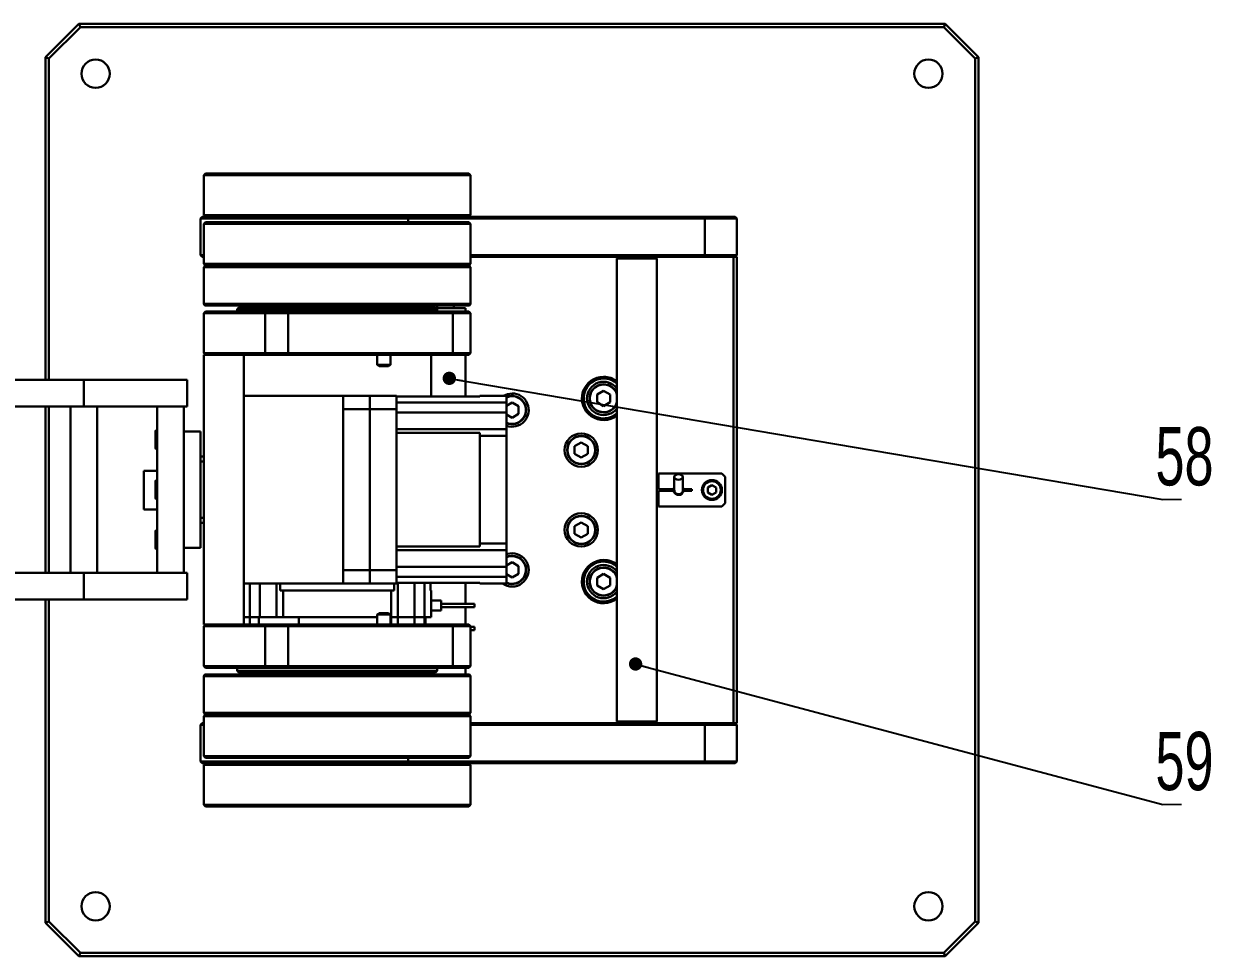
# Model space of a CAD drawing. Header units: millimetres. Extents: x 13 to 7248, y -1201 to 1478.
# Drawn here: x 313.3 to 669.7, y 439.3 to 719.3 of the extents above; entities that cross this region are included whole.
import ezdxf

# ---------------------------------------------------------------- set-up
doc = ezdxf.new("R2010")
doc.units = ezdxf.units.MM
doc.header["$LTSCALE"] = 5
doc.linetypes.add('SLD-实线', pattern=[0])
doc.layers.get('0').update_dxf_attribs({"lineweight": 30})
doc.layers.add('标注线', color=4, linetype='SLD-实线')
doc.styles.add('SLDTEXTSTYLE4', font='', dxfattribs={"width": 0.67})
doc.styles.get("Standard").update_dxf_attribs({"font": ''})
doc.styles.get('SLDTEXTSTYLE4').set_extended_font_data('汉仪长仿宋体')
doc.styles.get('Standard').set_extended_font_data('SimSun')
doc.dimstyles.new('SLDDIMSTYLE0', dxfattribs={"dimtxt": 0.18, "dimasz": 4, "dimexe": 0, "dimexo": 0.0625, "dimgap": 0, "dimtad": 0, "dimtih": 1, "dimtoh": 1, "dimdec": 0, "dimrnd": 1e-09, "dimzin": 0, "dimdsep": 46, "dimtxsty": 'Standard', "dimblk1": 'DOT', "dimblk2": 'DOT', "dimsah": 1, "dimcen": 0.09, "dimadec": 0, "dimazin": 0, "dimtfac": 4, "dimtdec": 0, "dimtofl": 0, "dimtmove": 0, "dimatfit": 3, "dimldrblk": 'DOT', "dimfxl": 0, "dimfrac": 2, "dimtolj": 1, "dimtzin": 0, "dimarcsym": 0})

# ---------------------------------------------------------------- blocks, each defined once
blk = doc.blocks.new('SW_NOTE_48')
at = {"color": 0, "linetype": 'SLD-实线', "lineweight": 15}
for p, q in [((0, 0), (5.66, 0)), ((5.66, 0), (0, 0)), ((0, 0), (5.66, 0)), ((5.66, 0), (0, 0)), ((0, 0), (5.66, 0)), ((5.66, 0), (0, 0))]:
    blk.add_line(p, q, dxfattribs=at)
at = {"color": 0, "linetype": 'SLD-实线', "lineweight": 15, "insert": (6.51, 21.76), "char_height": 17.5, "attachment_point": 2, "style": 'SLDTEXTSTYLE4'}
blk.add_mtext('59', dxfattribs=at)
blk = doc.blocks.new('_DOT')
at = {"color": 0, "linetype": 'ByBlock', "lineweight": -2}
blk.add_line((-0.5, 0), (-1, 0), dxfattribs=at)
at = {"color": 0, "linetype": 'ByBlock', "const_width": 0.5}
blk.add_lwpolyline([(-0.25, 0, 1), (0.25, 0, 1)], format="xyb", close=True, dxfattribs=at)
blk = doc.blocks.new('SW_NOTE_49')
at = {"color": 0, "linetype": 'SLD-实线', "lineweight": 15}
for p, q in [((0, 0), (5.66, 0)), ((5.66, 0), (0, 0)), ((0, 0), (5.66, 0)), ((5.66, 0), (0, 0)), ((0, 0), (5.66, 0)), ((5.66, 0), (0, 0))]:
    blk.add_line(p, q, dxfattribs=at)
at = {"color": 0, "linetype": 'SLD-实线', "lineweight": 15, "insert": (6.51, 21.76), "char_height": 17.5, "attachment_point": 2, "style": 'SLDTEXTSTYLE4'}
blk.add_mtext('58', dxfattribs=at)

msp = doc.modelspace()

# ---------------------------------------------------------------- linework, layer by layer
for p, q in [((319.8407, 709.2918), (329.8408, 719.2918)), ((330.255, 718.2918), (320.8408, 708.8776)), ((329.8408, 719.2918), (330.255, 718.2918)), ((329.8408, 719.2918), (589.8407, 719.2918)), ((589.4265, 718.2918), (330.255, 718.2918)), ((589.8407, 719.2918), (589.4265, 718.2918)), ((598.8407, 708.8776), (589.4265, 718.2918)), ((589.8407, 719.2918), (599.8408, 709.2918)), ((320.8408, 708.8776), (319.8407, 709.2918)), ((319.8407, 612.3918), (319.8407, 709.2918)), ((320.8408, 708.8776), (320.8408, 612.3918)), ((599.8408, 709.2918), (598.8407, 708.8776)), ((598.8407, 449.706), (598.8407, 708.8776)), ((599.8408, 709.2918), (599.8408, 449.2918)), ((367.8408, 674.2918), (367.3407, 673.7918)), ((367.3407, 673.7918), (367.3407, 661.7918)), ((407.3408, 673.7918), (367.3407, 673.7918)), ((367.8408, 674.2918), (407.3408, 674.2918)), ((407.3408, 674.2918), (446.8407, 674.2918)), ((447.3408, 673.7918), (407.3408, 673.7918)), ((447.3408, 673.7918), (446.8407, 674.2918)), ((447.3408, 661.7918), (447.3408, 673.7918)), ((366.8407, 661.2918), (366.3407, 660.7918)), ((366.3407, 660.7918), (366.3407, 649.7918)), ((428.6468, 660.7918), (366.3407, 660.7918)), ((366.8407, 661.2918), (428.387, 661.2918)), ((367.3407, 661.7918), (367.8408, 661.2918)), ((367.3407, 661.7918), (447.3408, 661.7918)), ((367.8408, 659.6918), (367.3407, 659.1918)), ((367.8408, 659.6918), (379.41, 659.6918)), ((379.41, 659.6918), (435.2715, 659.6918)), ((428.387, 661.2918), (428.6468, 660.7918)), ((428.387, 661.2918), (517.4741, 661.2918)), ((517.734, 660.7918), (428.6468, 660.7918)), ((428.6468, 660.7918), (428.6468, 659.6918)), ((435.2715, 659.6918), (446.8407, 659.6918)), ((446.8407, 661.2918), (447.3408, 661.7918)), ((447.3408, 659.1918), (446.8407, 659.6918)), ((517.4741, 661.2918), (517.734, 660.7918)), ((517.4741, 661.2918), (526.8408, 661.2918)), ((517.734, 660.7918), (517.734, 649.7918)), ((527.3408, 660.7918), (517.734, 660.7918)), ((526.8408, 661.2918), (527.3408, 660.7918)), ((527.3408, 660.7918), (527.3408, 649.7918)), ((367.3407, 659.1918), (367.3407, 647.1918)), ((379.0565, 659.1918), (367.3407, 659.1918)), ((447.3408, 659.1918), (379.0565, 659.1918)), ((447.3408, 647.1918), (447.3408, 659.1918)), ((366.3407, 649.7918), (366.8407, 649.2918)), ((366.3407, 649.7918), (367.3407, 649.7918)), ((367.3407, 649.2918), (366.8407, 649.2918)), ((447.3408, 649.7918), (517.734, 649.7918)), ((517.4741, 649.2918), (447.3408, 649.2918)), ((491.8408, 649.2918), (491.3408, 648.7918)), ((491.3408, 648.7918), (491.3408, 509.7918)), ((503.3407, 648.7918), (491.3408, 648.7918)), ((503.3407, 648.7918), (502.8408, 649.2918)), ((503.3407, 509.7918), (503.3407, 648.7918)), ((517.4741, 649.2918), (517.734, 649.7918)), ((526.8408, 649.2918), (517.4741, 649.2918)), ((517.734, 649.7918), (527.3408, 649.7918)), ((526.3408, 509.2918), (526.3408, 649.2918)), ((526.8408, 649.2918), (527.3408, 649.7918)), ((526.8408, 649.2918), (527.3408, 649.2918)), ((527.3408, 649.2918), (527.3408, 509.2918)), ((367.3407, 647.1918), (367.8408, 646.6918)), ((367.3407, 647.1918), (447.3408, 647.1918)), ((367.3407, 646.1918), (367.3407, 635.1918)), ((447.3408, 646.1918), (367.3407, 646.1918)), ((446.8407, 646.6918), (367.8408, 646.6918)), ((446.8407, 646.6918), (447.3408, 647.1918)), ((447.3408, 646.1918), (447.3408, 635.1918)), ((367.3407, 635.1918), (447.3408, 635.1918)), ((446.8407, 634.6918), (367.8408, 634.6918)), ((379.1407, 634.6918), (379.1407, 634.0918)), ((387.3408, 634.6918), (387.3408, 634.0918)), ((392.3407, 634.5918), (391.8407, 634.0918)), ((392.3407, 634.6918), (392.3407, 634.5918)), ((392.3407, 634.5918), (422.3407, 634.5918)), ((422.3407, 634.5918), (422.3407, 634.6918)), ((422.8407, 634.0918), (422.3407, 634.5918)), ((435.5408, 634.0918), (435.5408, 634.6918)), ((437.3407, 634.6918), (437.3407, 633.8918)), ((442.3408, 633.8918), (442.3408, 634.6918)), ((367.3407, 632.3918), (367.8408, 632.8918)), ((385.7077, 632.3918), (367.3407, 632.3918)), ((367.3407, 632.3918), (367.3407, 620.3918)), ((367.8408, 632.8918), (385.7077, 632.8918)), ((377.8407, 634.0918), (377.3407, 633.5918)), ((377.3407, 633.5918), (377.3407, 632.8918)), ((437.3407, 633.5918), (377.3407, 633.5918)), ((377.8407, 634.0918), (436.8408, 634.0918)), ((385.7077, 632.8918), (385.7077, 632.3918)), ((385.7077, 632.8918), (392.2129, 632.8918)), ((385.7077, 620.3918), (385.7077, 632.3918)), ((392.6465, 632.3918), (385.7077, 632.3918)), ((392.2129, 632.8918), (392.6465, 632.3918)), ((392.2129, 632.8918), (441.6014, 632.8918)), ((392.6465, 632.3918), (392.6465, 620.3918)), ((442.0351, 632.3918), (392.6465, 632.3918)), ((437.3407, 633.5918), (436.8408, 634.0918)), ((437.0407, 633.8918), (445.8407, 633.8918)), ((437.3407, 632.8918), (437.3407, 633.5918)), ((441.6014, 632.8918), (442.0351, 632.3918)), ((441.6014, 632.8918), (446.8407, 632.8918)), ((442.0351, 632.3918), (442.0351, 620.3918)), ((447.3408, 632.3918), (442.0351, 632.3918)), ((445.8407, 632.8918), (445.8407, 633.8918)), ((447.3408, 632.3918), (446.8407, 632.8918)), ((447.3408, 620.3918), (447.3408, 632.3918)), ((367.3407, 620.3918), (385.7077, 620.3918)), ((367.8408, 619.8918), (367.3407, 620.3918)), ((385.7077, 619.8918), (385.7077, 620.3918)), ((385.7077, 620.3918), (392.6465, 620.3918)), ((392.2129, 619.8918), (392.6465, 620.3918)), ((392.6465, 620.3918), (442.0351, 620.3918)), ((441.6014, 619.8918), (442.0351, 620.3918)), ((442.0351, 620.3918), (447.3408, 620.3918)), ((446.8407, 619.8918), (447.3408, 620.3918)), ((367.3407, 538.8918), (367.3407, 619.8918)), ((367.3407, 619.8918), (379.3408, 619.8918)), ((385.7077, 619.8918), (379.3408, 619.8918)), ((379.3408, 538.8918), (379.3408, 619.8918)), ((392.2129, 619.8918), (385.7077, 619.8918)), ((441.6014, 619.8918), (392.2129, 619.8918)), ((419.3408, 619.8918), (419.3408, 616.8418)), ((419.3408, 616.8418), (419.947, 616.4918)), ((419.3408, 616.8418), (423.3408, 616.8418)), ((422.7345, 616.4918), (423.3408, 616.8418)), ((423.3408, 616.8418), (423.3408, 619.8918)), ((435.5408, 607.3918), (435.5408, 619.8918)), ((446.8407, 619.8918), (441.6014, 619.8918)), ((445.8407, 607.3918), (445.8407, 619.8918)), ((419.947, 616.4918), (422.7345, 616.4918)), ((283.3616, 612.3918), (331.3199, 612.3918)), ((331.3199, 612.3918), (331.3199, 604.3918)), ((331.3199, 612.3918), (362.3408, 612.3918)), ((362.3408, 612.3918), (362.3408, 604.3918)), ((409.1407, 607.5918), (379.3408, 607.5918)), ((409.1407, 607.5918), (417.1408, 607.5918)), ((409.1407, 603.5918), (409.1407, 607.5918)), ((417.1408, 603.5918), (417.1408, 607.5918)), ((417.1408, 607.5918), (425.1408, 607.5918)), ((425.1408, 607.5918), (425.1408, 603.5918)), ((425.1408, 607.3918), (450.1407, 607.3918)), ((450.1407, 607.3918), (450.1407, 607.5918)), ((450.1407, 607.5918), (458.1408, 607.5918)), ((458.1408, 607.5918), (458.1408, 605.5918)), ((487.3408, 609.0818), (485.3576, 607.9368)), ((485.3576, 607.9368), (485.3576, 605.6468)), ((489.3239, 607.9368), (487.3408, 609.0818)), ((489.3239, 605.6468), (489.3239, 607.9368)), ((283.3616, 604.3918), (331.3199, 604.3918)), ((319.8407, 554.3918), (319.8407, 604.3918)), ((320.8408, 604.3918), (320.8408, 554.3918)), ((327.3408, 604.3918), (327.3408, 554.3918)), ((331.3199, 604.3918), (353.3408, 604.3918)), ((335.3408, 554.3918), (335.3408, 604.3918)), ((361.3408, 604.3918), (353.3408, 604.3918)), ((353.3408, 604.3918), (353.3408, 554.3918)), ((361.3408, 604.3918), (361.3408, 554.3918)), ((361.3408, 604.3918), (362.3408, 604.3918)), ((409.1407, 579.3918), (409.1407, 603.5918)), ((409.1407, 603.5918), (417.1408, 603.5918)), ((425.1408, 603.5918), (417.1408, 603.5918)), ((417.1408, 603.5918), (417.1408, 555.1918)), ((458.1408, 605.5918), (425.1408, 605.5918)), ((425.1408, 603.5918), (425.1408, 555.1918)), ((425.1408, 602.5918), (458.1408, 602.5918)), ((458.1408, 602.5918), (458.1408, 605.5918)), ((459.8408, 605.5818), (458.1408, 604.6003)), ((458.1408, 602.5918), (458.1408, 597.5918)), ((461.8239, 604.4368), (459.8408, 605.5818)), ((461.8239, 602.1468), (461.8239, 604.4368)), ((485.3576, 605.6468), (487.3408, 604.5018)), ((487.3408, 604.5018), (489.3239, 605.6468)), ((458.1408, 601.9833), (459.8408, 601.0018)), ((459.8408, 601.0018), (461.8239, 602.1468)), ((352.8407, 591.7418), (352.8407, 597.0418)), ((353.3408, 597.1418), (352.9408, 597.1418)), ((352.9408, 597.1418), (352.9408, 591.6418)), ((366.3407, 596.8918), (361.3408, 596.8918)), ((366.3407, 596.8918), (366.3407, 561.8918)), ((425.1408, 597.5918), (458.1408, 597.5918)), ((450.1407, 596.4636), (425.1408, 596.4636)), ((450.1407, 595.5918), (450.1407, 596.4636)), ((458.1408, 595.5918), (450.1407, 595.5918)), ((450.1407, 595.5918), (450.1407, 563.1918)), ((458.1408, 597.5918), (458.1408, 595.5918)), ((458.1408, 595.5918), (458.1408, 563.1918)), ((480.6254, 593.5818), (478.6422, 592.4368)), ((478.6422, 592.4368), (478.6422, 590.1468)), ((482.6086, 592.4368), (480.6254, 593.5818)), ((482.6086, 590.1468), (482.6086, 592.4368)), ((352.9408, 591.6418), (353.3408, 591.6418)), ((366.3407, 589.3918), (367.3407, 589.3918)), ((478.6422, 590.1468), (480.6254, 589.0018)), ((480.6254, 589.0018), (482.6086, 590.1468)), ((349.3407, 573.3918), (349.3407, 585.0487)), ((349.3407, 585.0487), (353.3408, 585.0487)), ((367.3407, 587.8918), (366.3407, 587.8918)), ((352.8407, 580.4037), (352.8407, 582.0418)), ((353.3408, 582.1418), (352.9408, 582.1418)), ((352.9408, 582.1418), (352.9408, 580.4419)), ((522.8408, 584.2918), (503.8407, 584.2918)), ((503.8407, 584.2918), (503.8407, 579.5418)), ((523.8408, 583.2918), (522.8408, 584.2918)), ((523.8408, 575.2918), (523.8408, 583.2918)), ((352.8407, 576.7418), (352.8407, 580.4037)), ((352.9408, 580.4419), (352.9408, 576.6418)), ((409.1407, 555.1918), (409.1407, 579.3918)), ((508.3617, 579.5418), (503.8407, 579.5418)), ((503.8407, 579.0418), (503.8407, 574.2918)), ((503.8407, 579.0418), (508.3617, 579.0418)), ((505.5907, 579.5418), (505.5907, 579.0418)), ((508.0908, 579.0418), (508.0908, 579.5418)), ((508.5251, 580.0122), (508.3617, 579.5418)), ((511.3198, 579.5418), (511.156, 580.0131)), ((513.8408, 579.5418), (511.3198, 579.5418)), ((511.3198, 579.0418), (513.8408, 579.0418)), ((513.8408, 579.0418), (513.8408, 579.5418)), ((519.8407, 580.7268), (518.598, 580.0093)), ((518.598, 580.0093), (518.598, 578.5743)), ((518.598, 578.5743), (519.8407, 577.8568)), ((521.0835, 580.0093), (519.8407, 580.7268)), ((519.8407, 577.8568), (521.0835, 578.5743)), ((521.0835, 578.5743), (521.0835, 580.0093)), ((352.9408, 576.6418), (353.3408, 576.6418)), ((503.8407, 574.2918), (522.8408, 574.2918)), ((522.8408, 574.2918), (523.8408, 575.2918)), ((349.3407, 573.3918), (353.3408, 573.3918)), ((366.3407, 570.8918), (367.3407, 570.8918)), ((352.8407, 561.9426), (352.8407, 567.0418)), ((353.3408, 567.1418), (352.9408, 567.1418)), ((352.9408, 567.1418), (352.9408, 561.8502)), ((367.3407, 569.3918), (366.3407, 569.3918)), ((480.6254, 569.5818), (478.6422, 568.4368)), ((478.6422, 568.4368), (478.6422, 566.1468)), ((482.6086, 568.4368), (480.6254, 569.5818)), ((482.6086, 566.1468), (482.6086, 568.4368)), ((478.6422, 566.1468), (480.6254, 565.0018)), ((480.6254, 565.0018), (482.6086, 566.1468)), ((352.8407, 561.7418), (352.8407, 561.9426)), ((352.9408, 561.8502), (352.9408, 561.6418)), ((352.9408, 561.6418), (353.3408, 561.6418)), ((361.3408, 561.8918), (366.3407, 561.8918)), ((425.1408, 562.32), (450.1407, 562.32)), ((458.1408, 561.1918), (425.1408, 561.1918)), ((450.1407, 563.1918), (458.1408, 563.1918)), ((450.1407, 562.32), (450.1407, 563.1918)), ((458.1408, 563.1918), (458.1408, 561.1918)), ((458.1408, 561.1918), (458.1408, 556.1918)), ((458.1408, 556.1918), (425.1408, 556.1918)), ((459.8408, 557.5818), (458.1408, 556.6003)), ((458.1408, 553.1918), (458.1408, 556.1918)), ((461.8239, 556.4368), (459.8408, 557.5818)), ((461.8239, 554.1468), (461.8239, 556.4368)), ((331.3199, 554.3918), (283.3616, 554.3918)), ((331.3199, 546.3918), (331.3199, 554.3918)), ((353.3408, 554.3918), (331.3199, 554.3918)), ((361.3408, 554.3918), (353.3408, 554.3918)), ((362.3408, 554.3918), (361.3408, 554.3918)), ((362.3408, 546.3918), (362.3408, 554.3918)), ((409.1407, 555.1918), (417.1408, 555.1918)), ((409.1407, 551.1918), (409.1407, 555.1918)), ((417.1408, 555.1918), (425.1408, 555.1918)), ((417.1408, 551.1918), (417.1408, 555.1918)), ((425.1408, 555.1918), (425.1408, 551.1918)), ((425.1408, 553.1918), (458.1408, 553.1918)), ((458.1408, 553.9833), (459.8408, 553.0018)), ((458.1408, 553.1918), (458.1408, 551.1918)), ((459.8408, 553.0018), (461.8239, 554.1468)), ((487.3408, 554.0818), (485.3576, 552.9368)), ((485.3576, 552.9368), (485.3576, 550.6468)), ((489.3239, 552.9368), (487.3408, 554.0818)), ((489.3239, 550.6468), (489.3239, 552.9368)), ((379.3408, 551.1918), (409.1407, 551.1918)), ((381.1408, 551.1918), (381.1408, 541.0918)), ((384.1408, 541.0918), (384.1408, 551.1918)), ((389.1408, 541.0918), (389.1408, 551.1918)), ((390.269, 551.1918), (390.269, 549.0918)), ((390.269, 549.0918), (391.1407, 549.0918)), ((391.1407, 549.0918), (391.1407, 541.0918)), ((423.5408, 549.0918), (391.1407, 549.0918)), ((409.1407, 551.1918), (417.1408, 551.1918)), ((425.1408, 551.1918), (417.1408, 551.1918)), ((423.5408, 541.0918), (423.5408, 549.0918)), ((423.5408, 549.0918), (424.4125, 549.0918)), ((424.4125, 549.0918), (424.4125, 551.1918)), ((450.1407, 551.3918), (425.1408, 551.3918)), ((425.5408, 551.3918), (425.5408, 541.0918)), ((430.5407, 551.3918), (430.5407, 541.0918)), ((433.5408, 541.0918), (433.5408, 551.3918)), ((435.3408, 551.3918), (435.3408, 549.0918)), ((435.3408, 549.0918), (435.5408, 549.0918)), ((435.5408, 549.0918), (435.5408, 541.0918)), ((445.8407, 545.0918), (445.8407, 551.3918)), ((450.1407, 551.1918), (450.1407, 551.3918)), ((458.1408, 551.1918), (450.1407, 551.1918)), ((485.3576, 550.6468), (487.3408, 549.5018)), ((487.3408, 549.5018), (489.3239, 550.6468)), ((331.3199, 546.3918), (283.3616, 546.3918)), ((319.8407, 449.2918), (319.8407, 546.3918)), ((320.8408, 546.3918), (320.8408, 449.706)), ((362.3408, 546.3918), (331.3199, 546.3918)), ((438.5408, 546.0918), (435.5408, 546.0918)), ((438.5408, 546.0918), (438.5408, 543.0918)), ((419.947, 542.2918), (419.3408, 541.9418)), ((419.3408, 541.9418), (419.3408, 538.8918)), ((419.4933, 541.9418), (419.3408, 541.9418)), ((423.3408, 541.9418), (419.4933, 541.9418)), ((420.0533, 542.2918), (419.947, 542.2918)), ((422.7345, 542.2918), (420.0533, 542.2918)), ((423.3408, 541.9418), (422.7345, 542.2918)), ((423.3408, 538.8918), (423.3408, 541.9418)), ((438.5408, 543.0918), (435.5408, 543.0918)), ((448.5407, 545.0918), (438.5408, 545.0918)), ((438.5408, 544.0918), (448.5407, 544.0918)), ((445.8407, 538.8918), (445.8407, 544.0918)), ((448.5407, 545.0918), (448.5407, 544.0918)), ((367.3407, 538.3918), (367.8408, 538.8918)), ((367.3407, 538.8918), (379.3408, 538.8918)), ((385.7077, 538.3918), (367.3407, 538.3918)), ((367.3407, 538.3918), (367.3407, 526.3918)), ((381.1408, 541.0918), (379.3408, 541.0918)), ((379.3408, 538.8918), (385.7077, 538.8918)), ((381.1408, 541.0918), (384.1408, 541.0918)), ((381.1408, 541.0918), (381.1408, 538.8918)), ((383.8408, 541.0918), (383.8408, 538.8918)), ((389.1408, 541.0918), (384.1408, 541.0918)), ((385.7077, 538.3918), (385.7077, 538.8918)), ((385.7077, 538.8918), (392.2129, 538.8918)), ((385.7077, 526.3918), (385.7077, 538.3918)), ((392.6465, 538.3918), (385.7077, 538.3918)), ((391.1407, 541.0918), (389.1408, 541.0918)), ((419.3408, 541.0918), (391.1407, 541.0918)), ((392.2129, 538.8918), (392.6465, 538.3918)), ((392.2129, 538.8918), (441.6014, 538.8918)), ((392.6465, 538.3918), (392.6465, 526.3918)), ((442.0351, 538.3918), (392.6465, 538.3918)), ((395.8407, 538.8918), (395.8407, 541.0918)), ((423.5408, 541.0918), (423.3408, 541.0918)), ((425.5408, 541.0918), (423.5408, 541.0918)), ((423.5408, 538.8918), (423.5408, 541.0918)), ((430.5407, 541.0918), (425.5408, 541.0918)), ((425.5408, 541.0918), (425.5408, 538.8918)), ((430.5407, 541.0918), (433.5408, 541.0918)), ((430.5407, 541.0918), (430.5407, 538.8918)), ((435.5408, 541.0918), (433.5408, 541.0918)), ((433.5408, 538.8918), (433.5408, 541.0918)), ((433.8407, 541.0918), (433.8407, 538.8918)), ((441.6014, 538.8918), (442.0351, 538.3918)), ((441.6014, 538.8918), (446.8407, 538.8918)), ((442.0351, 538.3918), (442.0351, 526.3918)), ((447.3408, 538.3918), (442.0351, 538.3918)), ((447.3408, 538.3918), (446.8407, 538.8918)), ((447.3408, 526.3918), (447.3408, 538.3918)), ((448.5407, 538.1918), (447.3408, 538.1918)), ((447.3408, 537.1918), (448.5407, 537.1918)), ((448.5407, 538.1918), (448.5407, 537.1918)), ((367.3407, 526.3918), (385.7077, 526.3918)), ((367.8408, 525.8918), (367.3407, 526.3918)), ((385.7077, 525.8918), (367.8408, 525.8918)), ((377.3407, 525.8918), (377.3407, 524.9918)), ((377.3407, 524.9918), (377.8407, 524.4918)), ((377.3407, 524.9918), (437.3407, 524.9918)), ((436.8408, 524.4918), (377.8407, 524.4918)), ((383.8408, 524.4918), (383.8408, 523.8918)), ((385.7077, 526.3918), (392.6465, 526.3918)), ((385.7077, 525.8918), (385.7077, 526.3918)), ((392.2129, 525.8918), (385.7077, 525.8918)), ((391.8407, 524.4918), (392.3407, 523.9918)), ((392.2129, 525.8918), (392.6465, 526.3918)), ((441.6014, 525.8918), (392.2129, 525.8918)), ((392.6465, 526.3918), (442.0351, 526.3918)), ((422.3407, 523.9918), (422.8407, 524.4918)), ((433.8407, 524.4918), (433.8407, 523.8918)), ((436.8408, 524.4918), (437.3407, 524.9918)), ((437.3407, 524.9918), (437.3407, 525.8918)), ((442.0351, 526.3918), (441.6014, 525.8918)), ((446.8407, 525.8918), (441.6014, 525.8918)), ((442.0351, 526.3918), (447.3408, 526.3918)), ((445.8407, 523.8918), (445.8407, 525.8918)), ((446.8407, 525.8918), (447.3408, 526.3918)), ((367.3407, 523.3918), (367.3407, 512.3918)), ((447.3408, 523.3918), (367.3407, 523.3918)), ((367.8408, 523.8918), (446.8407, 523.8918)), ((392.3407, 523.9918), (392.3407, 523.8918)), ((422.3407, 523.9918), (392.3407, 523.9918)), ((422.3407, 523.8918), (422.3407, 523.9918)), ((447.3408, 523.3918), (447.3408, 512.3918)), ((367.3407, 512.3918), (447.3408, 512.3918)), ((367.8408, 511.8918), (367.3407, 511.3918)), ((367.3407, 511.3918), (367.3407, 499.3918)), ((447.3408, 511.3918), (367.3407, 511.3918)), ((367.8408, 511.8918), (446.8407, 511.8918)), ((447.3408, 511.3918), (446.8407, 511.8918)), ((447.3408, 499.3918), (447.3408, 511.3918)), ((491.3408, 509.7918), (491.8408, 509.2918)), ((491.3408, 509.7918), (503.3407, 509.7918)), ((502.8408, 509.2918), (503.3407, 509.7918)), ((366.8407, 509.2918), (366.3407, 508.7918)), ((366.3407, 508.7918), (366.3407, 497.7918)), ((367.3407, 508.7918), (366.3407, 508.7918)), ((366.8407, 509.2918), (367.3407, 509.2918)), ((447.3408, 509.2918), (517.4741, 509.2918)), ((517.734, 508.7918), (447.3408, 508.7918)), ((517.4741, 509.2918), (517.734, 508.7918)), ((517.4741, 509.2918), (526.8408, 509.2918)), ((517.734, 508.7918), (517.734, 497.7918)), ((527.3408, 508.7918), (517.734, 508.7918)), ((526.8408, 509.2918), (527.3408, 508.7918)), ((527.3408, 509.2918), (526.8408, 509.2918)), ((527.3408, 508.7918), (527.3408, 497.7918)), ((367.3407, 499.3918), (367.8408, 498.8918)), ((367.3407, 499.3918), (435.625, 499.3918)), ((435.625, 499.3918), (447.3408, 499.3918)), ((446.8407, 498.8918), (447.3408, 499.3918)), ((366.3407, 497.7918), (366.8407, 497.2918)), ((366.3407, 497.7918), (428.6468, 497.7918)), ((428.387, 497.2918), (366.8407, 497.2918)), ((367.8408, 497.2918), (367.3407, 496.7918)), ((367.3407, 496.7918), (367.3407, 484.7918)), ((447.3408, 496.7918), (367.3407, 496.7918)), ((379.41, 498.8918), (367.8408, 498.8918)), ((435.2715, 498.8918), (379.41, 498.8918)), ((428.387, 497.2918), (428.6468, 497.7918)), ((517.4741, 497.2918), (428.387, 497.2918)), ((428.6468, 498.8918), (428.6468, 497.7918)), ((428.6468, 497.7918), (517.734, 497.7918)), ((446.8407, 498.8918), (435.2715, 498.8918)), ((447.3408, 496.7918), (446.8407, 497.2918)), ((447.3408, 484.7918), (447.3408, 496.7918)), ((517.4741, 497.2918), (517.734, 497.7918)), ((526.8408, 497.2918), (517.4741, 497.2918)), ((517.734, 497.7918), (527.3408, 497.7918)), ((526.8408, 497.2918), (527.3408, 497.7918)), ((367.3407, 484.7918), (367.8408, 484.2918)), ((367.3407, 484.7918), (447.3408, 484.7918)), ((407.3408, 484.2918), (367.8408, 484.2918)), ((446.8407, 484.2918), (407.3408, 484.2918)), ((446.8407, 484.2918), (447.3408, 484.7918)), ((320.8408, 449.706), (319.8407, 449.2918)), ((329.8408, 439.2918), (319.8407, 449.2918)), ((320.8408, 449.706), (330.255, 440.2918)), ((589.4265, 440.2918), (598.8407, 449.706)), ((599.8408, 449.2918), (589.8407, 439.2918)), ((599.8408, 449.2918), (598.8407, 449.706)), ((330.255, 440.2918), (329.8408, 439.2918)), ((589.8407, 439.2918), (329.8408, 439.2918)), ((330.255, 440.2918), (589.4265, 440.2918)), ((589.4265, 440.2918), (589.8407, 439.2918))]:
    msp.add_line(p, q)
at = {"flags": 128}
for points in [[(459.8408, 608.2918), (458.4918, 608.1064), (457.2893, 607.5918)], [(509.8408, 582.3614), (509.3433, 582.4245), (508.9215, 582.604), (508.6397, 582.8726), (508.5408, 583.1895), (508.6397, 583.5064), (508.9215, 583.7751), (509.3433, 583.9546), (509.8408, 584.0176), (510.3382, 583.9546), (510.76, 583.7751), (511.0418, 583.5064), (511.1408, 583.1895), (511.0418, 582.8726), (510.76, 582.604), (510.3382, 582.4245), (509.8408, 582.3614)], [(512.3282, 579.0418), (512.3407, 579.2918), (512.3282, 579.5418)], [(459.8408, 560.2918), (458.4918, 560.1064), (458.1408, 559.9939)]]:
    msp.add_lwpolyline(points, dxfattribs=at)
for centre, radius in [((334.8408, 704.2918), 4.25), ((584.8408, 704.2918), 4.25), ((480.6254, 591.2918), 5), ((480.6254, 591.2918), 4.25), ((480.6254, 591.2918), 4.15), ((519.8408, 579.2918), 3), ((519.8408, 579.2918), 2.75), ((519.8408, 579.2918), 2.65), ((480.6254, 567.2918), 5), ((480.6254, 567.2918), 4.25), ((480.6254, 567.2918), 4.15), ((334.8408, 454.2918), 4.25), ((584.8408, 454.2918), 4.25)]:
    msp.add_circle(centre, radius)
for centre, radius, start, end in [((367.8408, 646.1918), 0.5, 90, 180), ((446.8407, 646.1918), 0.5, 0, 90), ((367.8408, 635.1918), 0.5, 180, 270), ((446.8407, 635.1918), 0.5, 270, 0), ((487.3408, 606.7918), 6.5, 90, 307.979872), ((487.3408, 606.7918), 6.5, 52.020128, 90), ((487.3408, 606.7918), 6, 90, 311.810315), ((487.3408, 606.7918), 5, 36.869898, 323.130102), ((487.3408, 606.7918), 4.25, 19.749924, 270), ((487.3408, 606.7918), 4.15, 15.451695, 270), ((487.3408, 606.7918), 6, 48.189685, 90), ((459.8408, 603.2918), 5, 250.123126, 90), ((459.8408, 603.2918), 4.25, 246.421822, 113.578178), ((459.8408, 603.2918), 4.15, 245.817869, 114.182131), ((487.3408, 606.7918), 4.15, 270, 344.548305), ((487.3408, 606.7918), 4.25, 270, 340.250076), ((352.9408, 597.0418), 0.1, 90, 180), ((352.9408, 591.7418), 0.1, 180, 270), ((352.9408, 582.0418), 0.1, 90, 180), ((509.8408, 579.2918), 1.5, 151.795134, 29.576336), ((509.8408, 579.2918), 1.5, 189.594068, 350.405932), ((352.9408, 576.7418), 0.1, 180, 270), ((352.9408, 567.0418), 0.1, 90, 180), ((352.9408, 561.7418), 0.1, 180, 270), ((459.8408, 555.2918), 5, 235.084794, 90), ((459.8408, 555.2918), 4.25, 330, 113.578178), ((459.8408, 555.2918), 4.15, 330, 114.182131), ((487.3408, 551.7918), 6.5, 90, 307.979872), ((487.3408, 551.7918), 6, 90, 311.810315), ((487.3408, 551.7918), 5, 36.869898, 323.130102), ((487.3408, 551.7918), 6.5, 52.020128, 90), ((487.3408, 551.7918), 6, 48.189685, 90), ((459.8408, 555.2918), 4.15, 245.817869, 330), ((459.8408, 555.2918), 4.25, 246.421822, 330), ((487.3408, 551.7918), 4.25, 19.749923, 270), ((487.3408, 551.7918), 4.15, 15.451694, 270), ((487.3408, 551.7918), 4.15, 270, 344.548306), ((487.3408, 551.7918), 4.25, 270, 340.250077), ((367.8408, 523.3918), 0.5, 90, 180), ((446.8407, 523.3918), 0.5, 0, 90), ((367.8408, 512.3918), 0.5, 180, 270), ((446.8407, 512.3918), 0.5, 270, 0)]:
    msp.add_arc(centre, radius, start, end)
for points, knots in [([(508.5408, 583.1895), (508.5408, 582.6727), (508.5408, 581.6541), (508.5408, 580.592), (508.5408, 579.8716), (508.5408, 579.3035), (508.5408, 579.2489), (508.5408, 579.2817), (508.5408, 579.298)], [0, 0, 0, 0, 0.127828564, 0.25193387, 0.375920386, 0.501010129, 0.751055017, 1, 1, 1, 1]), ([(511.1408, 579.298), (511.1408, 579.2817), (511.1408, 579.2489), (511.1408, 579.3035), (511.1408, 579.8716), (511.1408, 580.592), (511.1408, 581.6541), (511.1408, 582.6727), (511.1408, 583.1895)], [0, 0, 0, 0, 0.24894498, 0.49898987, 0.62407961, 0.74806613, 0.87217144, 1, 1, 1, 1]), ([(508.5408, 579.298), (508.5589, 579.1317), (508.5946, 578.8038), (508.8775, 578.3807), (509.2526, 578.1093), (509.6515, 577.9909), (510.065, 577.9933), (510.4222, 578.1132), (510.7201, 578.3224), (510.9392, 578.5743), (511.1065, 578.9094), (511.129, 579.1653), (511.1408, 579.298)], [0, 0, 0, 0, 0.12744747, 0.25115459, 0.36345902, 0.4598526, 0.54575655, 0.65828205, 0.72945378, 0.8110008, 0.90200869, 1, 1, 1, 1])]:
    msp.add_open_spline(points, degree=3, knots=knots)

# ---------------------------------------------------------------- block references
at = {"layer": '标注线'}
for name, p in [('SW_NOTE_49', (655.1887, 576.4151)), ('SW_NOTE_48', (655.1887, 484.9057))]:
    msp.add_blockref(name, p, dxfattribs=at)

# ---------------------------------------------------------------- leaders
for points in [[(441.0147, 612.8199), (655.1887, 576.4151)], [(496.9322, 527.0456), (655.1887, 484.9057)]]:
    msp.add_leader(points, dimstyle='SLDDIMSTYLE0', dxfattribs=at)

doc.saveas('drawing.dxf')
